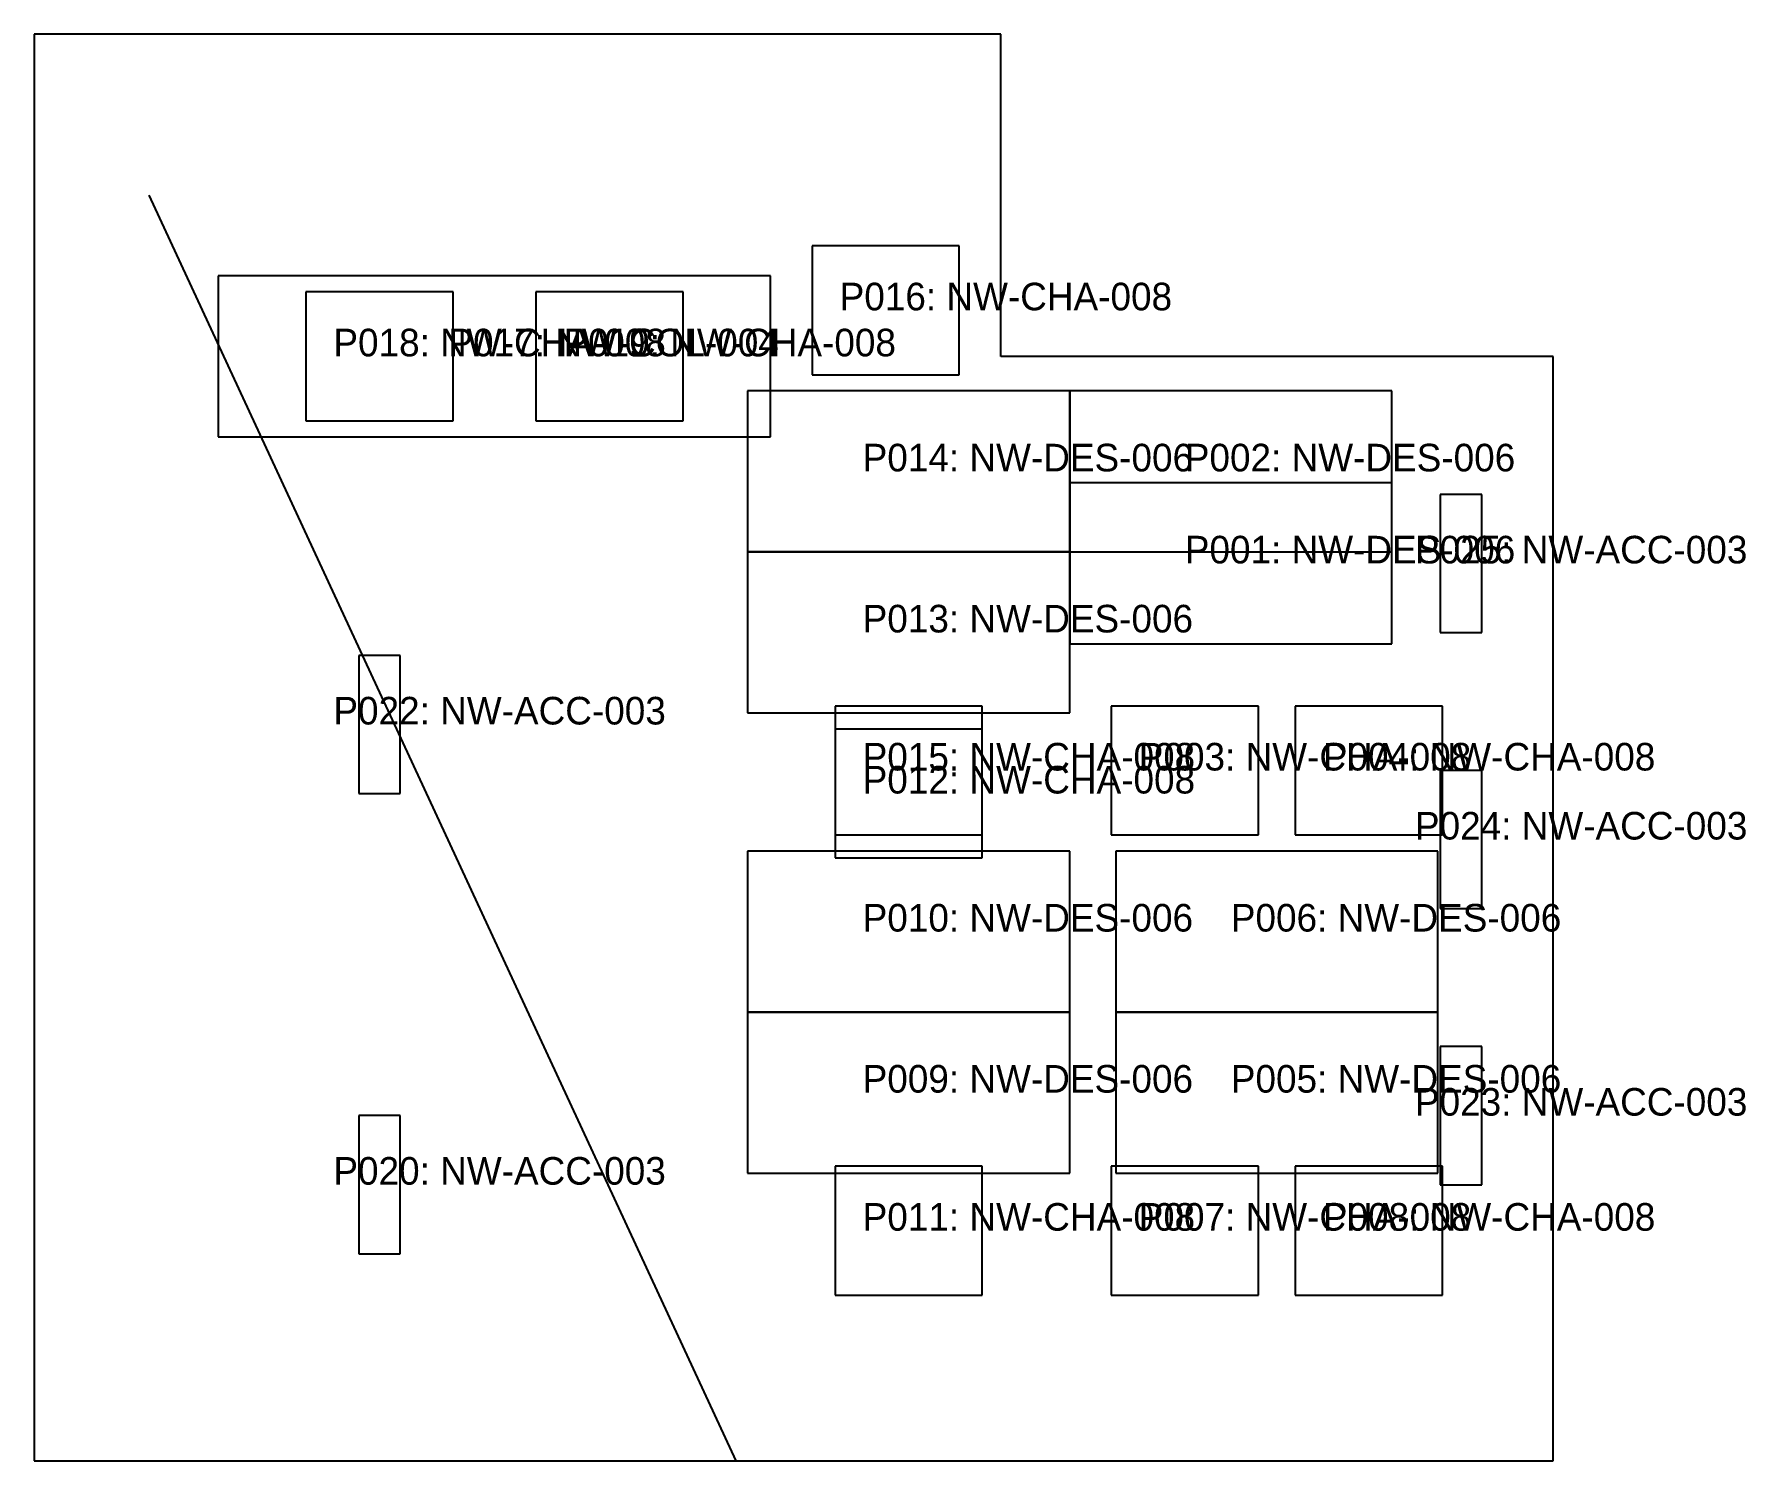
# Model space of a CAD drawing. Extents: x 0 to 7438, y 0 to 6200.
import ezdxf

# ---------------------------------------------------------------- set-up
doc = ezdxf.new("R2010")
doc.units = 0
for name, color, linetype in [('EGRESS', 6, 'Continuous'), ('FURNITURE', 3, 'CONTINUOUS'), ('LABELS', 7, 'CONTINUOUS'), ('ROOM_BOUNDARY', 4, 'CONTINUOUS')]:
    doc.layers.add(name, color=color, linetype=linetype)

msp = doc.modelspace()

# ---------------------------------------------------------------- linework, layer by layer
at = {"layer": 'EGRESS'}
msp.add_line((3050, 0), (500, 5500), dxfattribs=at)
at = {"layer": 'FURNITURE'}
for p, q in [((4020, 5280), (3380, 5280)), ((3380, 5280), (3380, 4720)), ((4020, 4720), (4020, 5280)), ((3200, 5150), (800, 5150)), ((800, 5150), (800, 4450)), ((3200, 4450), (3200, 5150)), ((1820, 5080), (1180, 5080)), ((1180, 5080), (1180, 4520)), ((1820, 4520), (1820, 5080)), ((2820, 5080), (2180, 5080)), ((2180, 5080), (2180, 4520)), ((2820, 4520), (2820, 5080)), ((3380, 4720), (4020, 4720)), ((4500, 4650), (3100, 4650)), ((3100, 4650), (3100, 3950)), ((5900, 4650), (4500, 4650)), ((4500, 4650), (4500, 3950)), ((4500, 3950), (4500, 4650)), ((5900, 3950), (5900, 4650)), ((1180, 4520), (1820, 4520)), ((2180, 4520), (2820, 4520)), ((800, 4450), (3200, 4450)), ((5900, 4250), (4500, 4250)), ((4500, 4250), (4500, 3550)), ((5900, 3550), (5900, 4250)), ((6290, 4200), (6110, 4200)), ((6110, 4200), (6110, 3600)), ((6290, 3600), (6290, 4200)), ((4500, 3950), (3100, 3950)), ((3100, 3950), (3100, 3250)), ((3100, 3950), (4500, 3950)), ((4500, 3950), (5900, 3950)), ((4500, 3250), (4500, 3950)), ((6110, 3600), (6290, 3600)), ((1590, 3500), (1410, 3500)), ((1410, 3500), (1410, 2900)), ((1590, 2900), (1590, 3500)), ((4500, 3550), (5900, 3550)), ((4120, 3280), (3480, 3280)), ((3480, 3280), (3480, 2720)), ((4120, 2720), (4120, 3280)), ((5320, 3280), (4680, 3280)), ((4680, 3280), (4680, 2720)), ((5320, 2720), (5320, 3280)), ((6120, 3280), (5480, 3280)), ((5480, 3280), (5480, 2720)), ((6120, 2720), (6120, 3280)), ((3100, 3250), (4500, 3250)), ((4120, 3180), (3480, 3180)), ((3480, 3180), (3480, 2620)), ((4120, 2620), (4120, 3180)), ((6290, 3000), (6110, 3000)), ((6110, 3000), (6110, 2400)), ((6290, 2400), (6290, 3000)), ((1410, 2900), (1590, 2900)), ((3480, 2720), (4120, 2720)), ((4680, 2720), (5320, 2720)), ((5480, 2720), (6120, 2720)), ((4500, 2650), (3100, 2650)), ((3100, 2650), (3100, 1950)), ((3480, 2620), (4120, 2620)), ((4500, 1950), (4500, 2650)), ((6100, 2650), (4700, 2650)), ((4700, 2650), (4700, 1950)), ((6100, 1950), (6100, 2650)), ((6110, 2400), (6290, 2400)), ((4500, 1950), (3100, 1950)), ((3100, 1950), (3100, 1250)), ((3100, 1950), (4500, 1950)), ((4500, 1250), (4500, 1950)), ((6100, 1950), (4700, 1950)), ((4700, 1950), (4700, 1250)), ((4700, 1950), (6100, 1950)), ((6100, 1250), (6100, 1950)), ((6290, 1800), (6110, 1800)), ((6110, 1800), (6110, 1200)), ((6290, 1200), (6290, 1800)), ((1590, 1500), (1410, 1500)), ((1410, 1500), (1410, 900)), ((1590, 900), (1590, 1500)), ((4120, 1280), (3480, 1280)), ((3480, 1280), (3480, 720)), ((4120, 720), (4120, 1280)), ((5320, 1280), (4680, 1280)), ((4680, 1280), (4680, 720)), ((5320, 720), (5320, 1280)), ((6120, 1280), (5480, 1280)), ((5480, 1280), (5480, 720)), ((6120, 720), (6120, 1280)), ((3100, 1250), (4500, 1250)), ((4700, 1250), (6100, 1250)), ((6110, 1200), (6290, 1200)), ((1410, 900), (1590, 900)), ((3480, 720), (4120, 720)), ((4680, 720), (5320, 720)), ((5480, 720), (6120, 720))]:
    msp.add_line(p, q, dxfattribs=at)
at = {"layer": 'ROOM_BOUNDARY'}
for p, q in [((4200, 6200), (0, 6200)), ((0, 6200), (0, 0)), ((4200, 4800), (4200, 6200)), ((6600, 4800), (4200, 4800)), ((6600, 0), (6600, 4800)), ((0, 0), (6600, 0))]:
    msp.add_line(p, q, dxfattribs=at)

# ---------------------------------------------------------------- texts
at = {"layer": 'LABELS'}
for s, p in [('P016: NW-CHA-008', (3500, 5000)), ('P018: NW-CHA-008', (1300, 4800)), ('P017: NW-COL-004', (1800, 4800)), ('P019: NW-CHA-008', (2300, 4800)), ('P014: NW-DES-006', (3600, 4300)), ('P002: NW-DES-006', (5000, 4300)), ('P001: NW-DES-006', (5000, 3900)), ('P025: NW-ACC-003', (6000, 3900)), ('P013: NW-DES-006', (3600, 3600)), ('P022: NW-ACC-003', (1300, 3200)), ('P015: NW-CHA-008', (3600, 3000)), ('P003: NW-CHA-008', (4800, 3000)), ('P004: NW-CHA-008', (5600, 3000)), ('P012: NW-CHA-008', (3600, 2900)), ('P024: NW-ACC-003', (6000, 2700)), ('P010: NW-DES-006', (3600, 2300)), ('P006: NW-DES-006', (5200, 2300)), ('P009: NW-DES-006', (3600, 1600)), ('P005: NW-DES-006', (5200, 1600)), ('P023: NW-ACC-003', (6000, 1500)), ('P020: NW-ACC-003', (1300, 1200)), ('P011: NW-CHA-008', (3600, 1000)), ('P007: NW-CHA-008', (4800, 1000)), ('P008: NW-CHA-008', (5600, 1000))]:
    msp.add_text(s, height=120, dxfattribs=at).set_placement(p)

doc.saveas('drawing.dxf')
